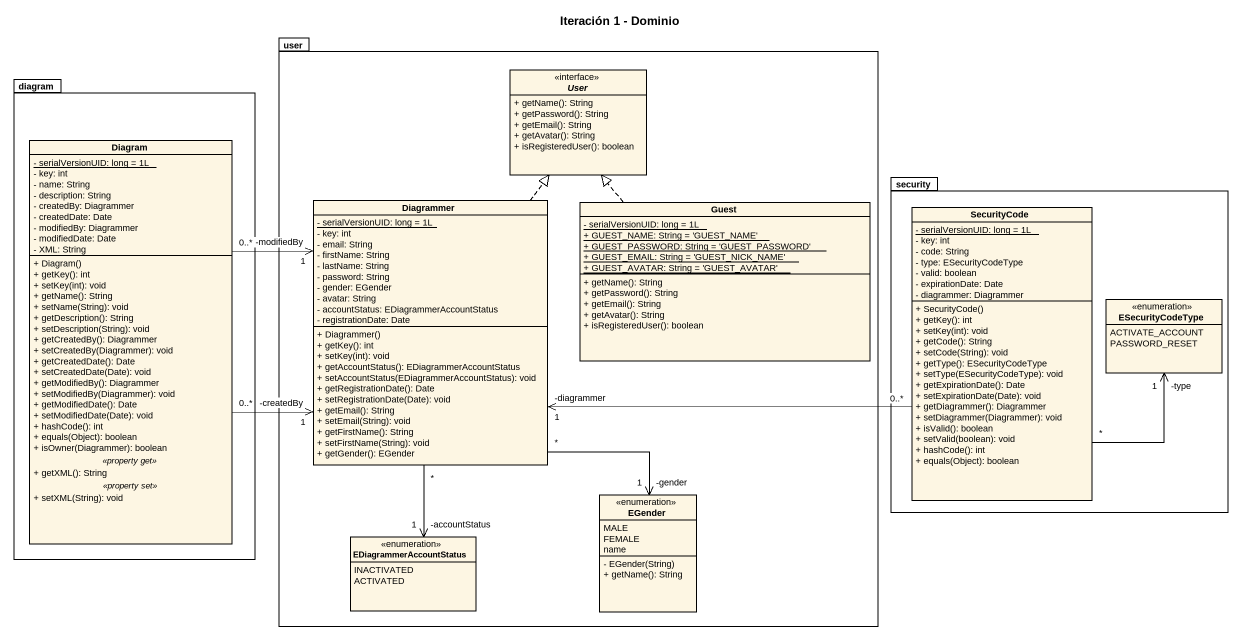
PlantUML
@startuml
title Iteración 1 - Dominio
hide circle
hide empty members
skinparam classAttributeIconSize 0
package user {
  interface User <<interface>> {
    + getName(): String
    + getPassword(): String
    + getEmail(): String
    + getAvatar(): String
    + isRegisteredUser(): boolean
  }
  class Diagrammer {
    {static} - serialVersionUID: long = 1L
    - key: int
    - email: String
    - firstName: String
    - lastName: String
    - password: String
    - gender: EGender
    - avatar: String
    - accountStatus: EDiagrammerAccountStatus
    - registrationDate: Date
    + Diagrammer()
    + getKey(): int
    + setKey(int): void
    + getAccountStatus(): EDiagrammerAccountStatus
    + setAccountStatus(EDiagrammerAccountStatus): void
    + getRegistrationDate(): Date
    + setRegistrationDate(Date): void
    + getEmail(): String
    + setEmail(String): void
    + getFirstName(): String
    + setFirstName(String): void
    + getGender(): EGender
  }
  class Guest {
    {static} - serialVersionUID: long = 1L
    {static} + GUEST_NAME: String = 'GUEST_NAME'
    {static} + GUEST_PASSWORD: String = 'GUEST_PASSWORD'
    {static} + GUEST_EMAIL: String = 'GUEST_NICK_NAME'
    {static} + GUEST_AVATAR: String = 'GUEST_AVATAR'
    + getName(): String
    + getPassword(): String
    + getEmail(): String
    + getAvatar(): String
    + isRegisteredUser(): boolean
  }
  enum EGender {
    MALE
    FEMALE
    name
    - EGender(String)
    + getName(): String
  }
  enum EDiagrammerAccountStatus {
    INACTIVATED
    ACTIVATED
  }
}
package diagram {
  class Diagram {
    {static} - serialVersionUID: long = 1L
    - key: int
    - name: String
    - description: String
    - createdBy: Diagrammer
    - createdDate: Date
    - modifiedBy: Diagrammer
    - modifiedDate: Date
    - XML: String
    --
    + Diagram()
    + getKey(): int
    + setKey(int): void
    + getName(): String
    + setName(String): void
    + getDescription(): String
    + setDescription(String): void
    + getCreatedBy(): Diagrammer
    + setCreatedBy(Diagrammer): void
    + getCreatedDate(): Date
    + setCreatedDate(Date): void
    + getModifiedBy(): Diagrammer
    + setModifiedBy(Diagrammer): void
    + getModifiedDate(): Date
    + setModifiedDate(Date): void
    + hashCode(): int
    + equals(Object): boolean
    + isOwner(Diagrammer): boolean
    .. <<property get>> ..
    + getXML(): String
    .. <<property set>> ..
    + setXML(String): void
  }
}
package security {
  class SecurityCode {
    {static} - serialVersionUID: long = 1L
    - key: int
    - code: String
    - type: ESecurityCodeType
    - valid: boolean
    - expirationDate: Date
    - diagrammer: Diagrammer
    + SecurityCode()
    + getKey(): int
    + setKey(int): void
    + getCode(): String
    + setCode(String): void
    + getType(): ESecurityCodeType
    + setType(ESecurityCodeType): void
    + getExpirationDate(): Date
    + setExpirationDate(Date): void
    + getDiagrammer(): Diagrammer
    + setDiagrammer(Diagrammer): void
    + isValid(): boolean
    + setValid(boolean): void
    + hashCode(): int
    + equals(Object): boolean
  }
  enum ESecurityCodeType {
    ACTIVATE_ACCOUNT
    PASSWORD_RESET
  }
}
Diagram "0..*" -right-> "-createdBy\n1" Diagrammer
Diagram "0..*" -right-> "-modifiedBy\n1" Diagrammer
Diagrammer .up.|> User
Diagrammer "*" --> "-gender\n1" EGender
Diagrammer "*" --> "-accountStatus\n1" EDiagrammerAccountStatus
Guest .up.|> User
SecurityCode "0..*" -left-> "-diagrammer\n1" Diagrammer
SecurityCode "*" -right-> "-type\n1" ESecurityCodeType
@enduml
